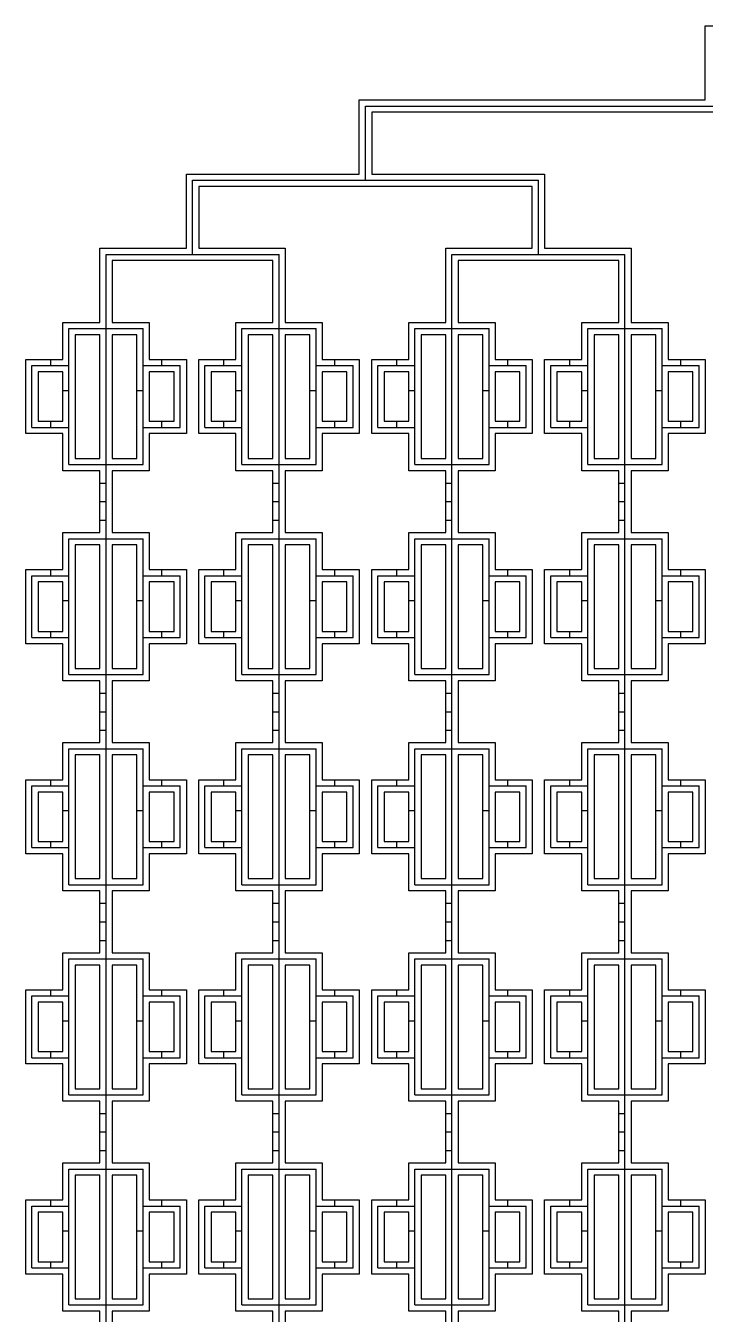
# Model space of a CAD drawing. Extents: x 18762 to 194465, y -118660 to 37026.
# Drawn here: x 18762 to 24262, y 14898 to 25323 of the extents above; entities that cross this region are included whole.
import ezdxf

# ---------------------------------------------------------------- set-up
doc = ezdxf.new("R2010")
doc.units = 13
doc.layers.add('Control 1 - Push up', color=6, linetype='Continuous')
doc.layers.add('Flow', color=5, linetype='Continuous')

msp = doc.modelspace()

# ---------------------------------------------------------------- linework, layer by layer
at = {"layer": 'Control 1 - Push up'}
for p, q in [((21512.498876, 24073.1072), (21512.498876, 24673.1072)), ((21512.498876, 24673.1072), (27112.498876, 24673.1072)), ((20112.498876, 23473.1072), (20112.498876, 24073.1072)), ((20112.498876, 24073.1072), (22912.498876, 24073.1072)), ((22912.498876, 23473.1072), (22912.498876, 24073.1072)), ((19412.498876, 9273.1072), (19412.498876, 23473.1072)), ((19412.498876, 23473.1072), (20812.498876, 23473.1072)), ((20812.498876, 9273.1072), (20812.498876, 23473.1072)), ((22212.498876, 9273.1072), (22212.498876, 23473.1072)), ((22212.498876, 23473.1072), (23612.498876, 23473.1072)), ((23612.498876, 9273.1072), (23612.498876, 23473.1072)), ((19112.498876, 21773.1072), (19112.498876, 22873.1072)), ((19112.498876, 22873.1072), (19712.498876, 22873.1072)), ((19712.498876, 21773.1072), (19712.498876, 22873.1072)), ((20512.498876, 21773.1072), (20512.498876, 22873.1072)), ((20512.498876, 22873.1072), (21112.498876, 22873.1072)), ((21112.498876, 21773.1072), (21112.498876, 22873.1072)), ((21912.498876, 21773.1072), (21912.498876, 22873.1072)), ((21912.498876, 22873.1072), (22512.498876, 22873.1072)), ((22512.498876, 21773.1072), (22512.498876, 22873.1072)), ((23312.498876, 21773.1072), (23312.498876, 22873.1072)), ((23312.498876, 22873.1072), (23912.498876, 22873.1072)), ((23912.498876, 21773.1072), (23912.498876, 22873.1072)), ((18962.4989, 22623.1072), (18962.4989, 22573.1072)), ((19862.4989, 22623.1072), (19862.4989, 22573.1072)), ((20362.4989, 22623.1072), (20362.4989, 22573.1072)), ((21262.4989, 22623.1072), (21262.4989, 22573.1072)), ((21762.4989, 22623.1072), (21762.4989, 22573.1072)), ((22662.4989, 22623.1072), (22662.4989, 22573.1072)), ((23162.4989, 22623.1072), (23162.4989, 22573.1072)), ((24062.4989, 22623.1072), (24062.4989, 22573.1072)), ((18812.498876, 22073.1072), (18812.498876, 22573.1072)), ((18812.498876, 22573.1072), (19112.498876, 22573.1072)), ((19712.498876, 22573.1072), (20012.498876, 22573.1072)), ((20012.498876, 22073.1072), (20012.498876, 22573.1072)), ((20212.498876, 22073.1072), (20212.498876, 22573.1072)), ((20212.498876, 22573.1072), (20512.498876, 22573.1072)), ((21112.498876, 22573.1072), (21412.498876, 22573.1072)), ((21412.498876, 22073.1072), (21412.498876, 22573.1072)), ((21612.498876, 22073.1072), (21612.498876, 22573.1072)), ((21612.498876, 22573.1072), (21912.498876, 22573.1072)), ((22512.498876, 22573.1072), (22812.498876, 22573.1072)), ((22812.498876, 22073.1072), (22812.498876, 22573.1072)), ((23012.498876, 22073.1072), (23012.498876, 22573.1072)), ((23012.498876, 22573.1072), (23312.498876, 22573.1072)), ((23912.498876, 22573.1072), (24212.498876, 22573.1072)), ((24212.498876, 22073.1072), (24212.498876, 22573.1072)), ((19062.4989, 22373.1072), (19112.498876, 22373.1072)), ((19662.4989, 22373.1072), (19712.498876, 22373.1072)), ((20462.4989, 22373.1072), (20512.498876, 22373.1072)), ((21062.4989, 22373.1072), (21112.498876, 22373.1072)), ((21862.4989, 22373.1072), (21912.498876, 22373.1072)), ((22462.4989, 22373.1072), (22512.498876, 22373.1072)), ((23262.4989, 22373.1072), (23312.498876, 22373.1072)), ((23862.4989, 22373.1072), (23912.498876, 22373.1072)), ((18962.4989, 22123.1072), (18962.4989, 22073.1072)), ((19862.4989, 22123.1072), (19862.4989, 22073.1072)), ((20362.4989, 22123.1072), (20362.4989, 22073.1072)), ((21262.4989, 22123.1072), (21262.4989, 22073.1072)), ((21762.4989, 22123.1072), (21762.4989, 22073.1072)), ((22662.4989, 22123.1072), (22662.4989, 22073.1072)), ((23162.4989, 22123.1072), (23162.4989, 22073.1072)), ((24062.4989, 22123.1072), (24062.4989, 22073.1072)), ((18812.498876, 22073.1072), (19112.498876, 22073.1072)), ((19712.498876, 22073.1072), (20012.498876, 22073.1072)), ((20212.498876, 22073.1072), (20512.498876, 22073.1072)), ((21112.498876, 22073.1072), (21412.498876, 22073.1072)), ((21612.498876, 22073.1072), (21912.498876, 22073.1072)), ((22512.498876, 22073.1072), (22812.498876, 22073.1072)), ((23012.498876, 22073.1072), (23312.498876, 22073.1072)), ((23912.498876, 22073.1072), (24212.498876, 22073.1072)), ((19112.498876, 21773.1072), (19712.498876, 21773.1072)), ((20512.498876, 21773.1072), (21112.498876, 21773.1072)), ((21912.498876, 21773.1072), (22512.498876, 21773.1072)), ((23312.498876, 21773.1072), (23912.498876, 21773.1072)), ((19362.4989, 21623.1072), (19412.498876, 21623.1072)), ((20762.4989, 21623.1072), (20812.498876, 21623.1072)), ((22162.4989, 21623.1072), (22212.498876, 21623.1072)), ((23562.4989, 21623.1072), (23612.498876, 21623.1072)), ((19362.4989, 21473.1072), (19412.498876, 21473.1072)), ((20762.4989, 21473.1072), (20812.498876, 21473.1072)), ((22162.4989, 21473.1072), (22212.498876, 21473.1072)), ((23562.4989, 21473.1072), (23612.498876, 21473.1072)), ((19362.4989, 21323.1072), (19412.498876, 21323.1072)), ((20762.4989, 21323.1072), (20812.498876, 21323.1072)), ((22162.4989, 21323.1072), (22212.498876, 21323.1072)), ((23562.4989, 21323.1072), (23612.498876, 21323.1072)), ((19112.498876, 20073.1072), (19112.498876, 21173.1072)), ((19112.498876, 21173.1072), (19712.498876, 21173.1072)), ((19712.498876, 20073.1072), (19712.498876, 21173.1072)), ((20512.498876, 20073.1072), (20512.498876, 21173.1072)), ((20512.498876, 21173.1072), (21112.498876, 21173.1072)), ((21112.498876, 20073.1072), (21112.498876, 21173.1072)), ((21912.498876, 20073.1072), (21912.498876, 21173.1072)), ((21912.498876, 21173.1072), (22512.498876, 21173.1072)), ((22512.498876, 20073.1072), (22512.498876, 21173.1072)), ((23312.498876, 20073.1072), (23312.498876, 21173.1072)), ((23312.498876, 21173.1072), (23912.498876, 21173.1072)), ((23912.498876, 20073.1072), (23912.498876, 21173.1072)), ((18812.498876, 20373.1072), (18812.498876, 20873.1072)), ((18812.498876, 20873.1072), (19112.498876, 20873.1072)), ((18962.4989, 20923.1072), (18962.4989, 20873.1072)), ((19712.498876, 20873.1072), (20012.498876, 20873.1072)), ((19862.4989, 20923.1072), (19862.4989, 20873.1072)), ((20012.498876, 20373.1072), (20012.498876, 20873.1072)), ((20212.498876, 20373.1072), (20212.498876, 20873.1072)), ((20212.498876, 20873.1072), (20512.498876, 20873.1072)), ((20362.4989, 20923.1072), (20362.4989, 20873.1072)), ((21112.498876, 20873.1072), (21412.498876, 20873.1072)), ((21262.4989, 20923.1072), (21262.4989, 20873.1072)), ((21412.498876, 20373.1072), (21412.498876, 20873.1072)), ((21612.498876, 20373.1072), (21612.498876, 20873.1072)), ((21612.498876, 20873.1072), (21912.498876, 20873.1072)), ((21762.4989, 20923.1072), (21762.4989, 20873.1072)), ((22512.498876, 20873.1072), (22812.498876, 20873.1072)), ((22662.4989, 20923.1072), (22662.4989, 20873.1072)), ((22812.498876, 20373.1072), (22812.498876, 20873.1072)), ((23012.498876, 20373.1072), (23012.498876, 20873.1072)), ((23012.498876, 20873.1072), (23312.498876, 20873.1072)), ((23162.4989, 20923.1072), (23162.4989, 20873.1072)), ((23912.498876, 20873.1072), (24212.498876, 20873.1072)), ((24062.4989, 20923.1072), (24062.4989, 20873.1072)), ((24212.498876, 20373.1072), (24212.498876, 20873.1072)), ((19062.4989, 20673.1072), (19112.498876, 20673.1072)), ((19662.4989, 20673.1072), (19712.498876, 20673.1072)), ((20462.4989, 20673.1072), (20512.498876, 20673.1072)), ((21062.4989, 20673.1072), (21112.498876, 20673.1072)), ((21862.4989, 20673.1072), (21912.498876, 20673.1072)), ((22462.4989, 20673.1072), (22512.498876, 20673.1072)), ((23262.4989, 20673.1072), (23312.498876, 20673.1072)), ((23862.4989, 20673.1072), (23912.498876, 20673.1072)), ((18812.498876, 20373.1072), (19112.498876, 20373.1072)), ((18962.4989, 20423.1072), (18962.4989, 20373.1072)), ((19712.498876, 20373.1072), (20012.498876, 20373.1072)), ((19862.4989, 20423.1072), (19862.4989, 20373.1072)), ((20212.498876, 20373.1072), (20512.498876, 20373.1072)), ((20362.4989, 20423.1072), (20362.4989, 20373.1072)), ((21112.498876, 20373.1072), (21412.498876, 20373.1072)), ((21262.4989, 20423.1072), (21262.4989, 20373.1072)), ((21612.498876, 20373.1072), (21912.498876, 20373.1072)), ((21762.4989, 20423.1072), (21762.4989, 20373.1072)), ((22512.498876, 20373.1072), (22812.498876, 20373.1072)), ((22662.4989, 20423.1072), (22662.4989, 20373.1072)), ((23012.498876, 20373.1072), (23312.498876, 20373.1072)), ((23162.4989, 20423.1072), (23162.4989, 20373.1072)), ((23912.498876, 20373.1072), (24212.498876, 20373.1072)), ((24062.4989, 20423.1072), (24062.4989, 20373.1072)), ((19112.498876, 20073.1072), (19712.498876, 20073.1072)), ((20512.498876, 20073.1072), (21112.498876, 20073.1072)), ((21912.498876, 20073.1072), (22512.498876, 20073.1072)), ((23312.498876, 20073.1072), (23912.498876, 20073.1072)), ((19362.4989, 19923.1072), (19412.498876, 19923.1072)), ((20762.4989, 19923.1072), (20812.498876, 19923.1072)), ((22162.4989, 19923.1072), (22212.498876, 19923.1072)), ((23562.4989, 19923.1072), (23612.498876, 19923.1072)), ((19362.4989, 19773.1072), (19412.498876, 19773.1072)), ((20762.4989, 19773.1072), (20812.498876, 19773.1072)), ((22162.4989, 19773.1072), (22212.498876, 19773.1072)), ((23562.4989, 19773.1072), (23612.498876, 19773.1072)), ((19362.4989, 19623.1072), (19412.498876, 19623.1072)), ((20762.4989, 19623.1072), (20812.498876, 19623.1072)), ((22162.4989, 19623.1072), (22212.498876, 19623.1072)), ((23562.4989, 19623.1072), (23612.498876, 19623.1072)), ((19112.498876, 18373.1072), (19112.498876, 19473.1072)), ((19112.498876, 19473.1072), (19712.498876, 19473.1072)), ((19712.498876, 18373.1072), (19712.498876, 19473.1072)), ((20512.498876, 18373.1072), (20512.498876, 19473.1072)), ((20512.498876, 19473.1072), (21112.498876, 19473.1072)), ((21112.498876, 18373.1072), (21112.498876, 19473.1072)), ((21912.498876, 18373.1072), (21912.498876, 19473.1072)), ((21912.498876, 19473.1072), (22512.498876, 19473.1072)), ((22512.498876, 18373.1072), (22512.498876, 19473.1072)), ((23312.498876, 18373.1072), (23312.498876, 19473.1072)), ((23312.498876, 19473.1072), (23912.498876, 19473.1072)), ((23912.498876, 18373.1072), (23912.498876, 19473.1072)), ((18962.4989, 19223.1072), (18962.4989, 19173.1072)), ((19862.4989, 19223.1072), (19862.4989, 19173.1072)), ((20362.4989, 19223.1072), (20362.4989, 19173.1072)), ((21262.4989, 19223.1072), (21262.4989, 19173.1072)), ((21762.4989, 19223.1072), (21762.4989, 19173.1072)), ((22662.4989, 19223.1072), (22662.4989, 19173.1072)), ((23162.4989, 19223.1072), (23162.4989, 19173.1072)), ((24062.4989, 19223.1072), (24062.4989, 19173.1072)), ((18812.498876, 18673.1072), (18812.498876, 19173.1072)), ((18812.498876, 19173.1072), (19112.498876, 19173.1072)), ((19712.498876, 19173.1072), (20012.498876, 19173.1072)), ((20012.498876, 18673.1072), (20012.498876, 19173.1072)), ((20212.498876, 18673.1072), (20212.498876, 19173.1072)), ((20212.498876, 19173.1072), (20512.498876, 19173.1072)), ((21112.498876, 19173.1072), (21412.498876, 19173.1072)), ((21412.498876, 18673.1072), (21412.498876, 19173.1072)), ((21612.498876, 18673.1072), (21612.498876, 19173.1072)), ((21612.498876, 19173.1072), (21912.498876, 19173.1072)), ((22512.498876, 19173.1072), (22812.498876, 19173.1072)), ((22812.498876, 18673.1072), (22812.498876, 19173.1072)), ((23012.498876, 18673.1072), (23012.498876, 19173.1072)), ((23012.498876, 19173.1072), (23312.498876, 19173.1072)), ((23912.498876, 19173.1072), (24212.498876, 19173.1072)), ((24212.498876, 18673.1072), (24212.498876, 19173.1072)), ((19062.4989, 18973.1072), (19112.498876, 18973.1072)), ((19662.4989, 18973.1072), (19712.498876, 18973.1072)), ((20462.4989, 18973.1072), (20512.498876, 18973.1072)), ((21062.4989, 18973.1072), (21112.498876, 18973.1072)), ((21862.4989, 18973.1072), (21912.498876, 18973.1072)), ((22462.4989, 18973.1072), (22512.498876, 18973.1072)), ((23262.4989, 18973.1072), (23312.498876, 18973.1072)), ((23862.4989, 18973.1072), (23912.498876, 18973.1072)), ((18812.498876, 18673.1072), (19112.498876, 18673.1072)), ((18962.4989, 18723.1072), (18962.4989, 18673.1072)), ((19712.498876, 18673.1072), (20012.498876, 18673.1072)), ((19862.4989, 18723.1072), (19862.4989, 18673.1072)), ((20212.498876, 18673.1072), (20512.498876, 18673.1072)), ((20362.4989, 18723.1072), (20362.4989, 18673.1072)), ((21112.498876, 18673.1072), (21412.498876, 18673.1072)), ((21262.4989, 18723.1072), (21262.4989, 18673.1072)), ((21612.498876, 18673.1072), (21912.498876, 18673.1072)), ((21762.4989, 18723.1072), (21762.4989, 18673.1072)), ((22512.498876, 18673.1072), (22812.498876, 18673.1072)), ((22662.4989, 18723.1072), (22662.4989, 18673.1072)), ((23012.498876, 18673.1072), (23312.498876, 18673.1072)), ((23162.4989, 18723.1072), (23162.4989, 18673.1072)), ((23912.498876, 18673.1072), (24212.498876, 18673.1072)), ((24062.4989, 18723.1072), (24062.4989, 18673.1072)), ((19112.498876, 18373.1072), (19712.498876, 18373.1072)), ((20512.498876, 18373.1072), (21112.498876, 18373.1072)), ((21912.498876, 18373.1072), (22512.498876, 18373.1072)), ((23312.498876, 18373.1072), (23912.498876, 18373.1072)), ((19362.4989, 18223.1072), (19412.498876, 18223.1072)), ((20762.4989, 18223.1072), (20812.498876, 18223.1072)), ((22162.4989, 18223.1072), (22212.498876, 18223.1072)), ((23562.4989, 18223.1072), (23612.498876, 18223.1072)), ((19362.4989, 18073.1072), (19412.498876, 18073.1072)), ((20762.4989, 18073.1072), (20812.498876, 18073.1072)), ((22162.4989, 18073.1072), (22212.498876, 18073.1072)), ((23562.4989, 18073.1072), (23612.498876, 18073.1072)), ((19362.4989, 17923.1072), (19412.498876, 17923.1072)), ((20762.4989, 17923.1072), (20812.498876, 17923.1072)), ((22162.4989, 17923.1072), (22212.498876, 17923.1072)), ((23562.4989, 17923.1072), (23612.498876, 17923.1072)), ((19112.498876, 16673.1072), (19112.498876, 17773.1072)), ((19112.498876, 17773.1072), (19712.498876, 17773.1072)), ((19712.498876, 16673.1072), (19712.498876, 17773.1072)), ((20512.498876, 16673.1072), (20512.498876, 17773.1072)), ((20512.498876, 17773.1072), (21112.498876, 17773.1072)), ((21112.498876, 16673.1072), (21112.498876, 17773.1072)), ((21912.498876, 16673.1072), (21912.498876, 17773.1072)), ((21912.498876, 17773.1072), (22512.498876, 17773.1072)), ((22512.498876, 16673.1072), (22512.498876, 17773.1072)), ((23312.498876, 16673.1072), (23312.498876, 17773.1072)), ((23312.498876, 17773.1072), (23912.498876, 17773.1072)), ((23912.498876, 16673.1072), (23912.498876, 17773.1072)), ((18962.4989, 17523.1072), (18962.4989, 17473.1072)), ((19862.4989, 17523.1072), (19862.4989, 17473.1072)), ((20362.4989, 17523.1072), (20362.4989, 17473.1072)), ((21262.4989, 17523.1072), (21262.4989, 17473.1072)), ((21762.4989, 17523.1072), (21762.4989, 17473.1072)), ((22662.4989, 17523.1072), (22662.4989, 17473.1072)), ((23162.4989, 17523.1072), (23162.4989, 17473.1072)), ((24062.4989, 17523.1072), (24062.4989, 17473.1072)), ((18812.498876, 16973.1072), (18812.498876, 17473.1072)), ((18812.498876, 17473.1072), (19112.498876, 17473.1072)), ((19712.498876, 17473.1072), (20012.498876, 17473.1072)), ((20012.498876, 16973.1072), (20012.498876, 17473.1072)), ((20212.498876, 16973.1072), (20212.498876, 17473.1072)), ((20212.498876, 17473.1072), (20512.498876, 17473.1072)), ((21112.498876, 17473.1072), (21412.498876, 17473.1072)), ((21412.498876, 16973.1072), (21412.498876, 17473.1072)), ((21612.498876, 16973.1072), (21612.498876, 17473.1072)), ((21612.498876, 17473.1072), (21912.498876, 17473.1072)), ((22512.498876, 17473.1072), (22812.498876, 17473.1072)), ((22812.498876, 16973.1072), (22812.498876, 17473.1072)), ((23012.498876, 16973.1072), (23012.498876, 17473.1072)), ((23012.498876, 17473.1072), (23312.498876, 17473.1072)), ((23912.498876, 17473.1072), (24212.498876, 17473.1072)), ((24212.498876, 16973.1072), (24212.498876, 17473.1072)), ((19062.4989, 17273.1072), (19112.498876, 17273.1072)), ((19662.4989, 17273.1072), (19712.498876, 17273.1072)), ((20462.4989, 17273.1072), (20512.498876, 17273.1072)), ((21062.4989, 17273.1072), (21112.498876, 17273.1072)), ((21862.4989, 17273.1072), (21912.498876, 17273.1072)), ((22462.4989, 17273.1072), (22512.498876, 17273.1072)), ((23262.4989, 17273.1072), (23312.498876, 17273.1072)), ((23862.4989, 17273.1072), (23912.498876, 17273.1072)), ((18962.4989, 17023.1072), (18962.4989, 16973.1072)), ((19862.4989, 17023.1072), (19862.4989, 16973.1072)), ((20362.4989, 17023.1072), (20362.4989, 16973.1072)), ((21262.4989, 17023.1072), (21262.4989, 16973.1072)), ((21762.4989, 17023.1072), (21762.4989, 16973.1072)), ((22662.4989, 17023.1072), (22662.4989, 16973.1072)), ((23162.4989, 17023.1072), (23162.4989, 16973.1072)), ((24062.4989, 17023.1072), (24062.4989, 16973.1072)), ((18812.498876, 16973.1072), (19112.498876, 16973.1072)), ((19712.498876, 16973.1072), (20012.498876, 16973.1072)), ((20212.498876, 16973.1072), (20512.498876, 16973.1072)), ((21112.498876, 16973.1072), (21412.498876, 16973.1072)), ((21612.498876, 16973.1072), (21912.498876, 16973.1072)), ((22512.498876, 16973.1072), (22812.498876, 16973.1072)), ((23012.498876, 16973.1072), (23312.498876, 16973.1072)), ((23912.498876, 16973.1072), (24212.498876, 16973.1072)), ((19112.498876, 16673.1072), (19712.498876, 16673.1072)), ((20512.498876, 16673.1072), (21112.498876, 16673.1072)), ((21912.498876, 16673.1072), (22512.498876, 16673.1072)), ((23312.498876, 16673.1072), (23912.498876, 16673.1072)), ((19362.4989, 16523.1072), (19412.498876, 16523.1072)), ((20762.4989, 16523.1072), (20812.498876, 16523.1072)), ((22162.4989, 16523.1072), (22212.498876, 16523.1072)), ((23562.4989, 16523.1072), (23612.498876, 16523.1072)), ((19362.4989, 16373.1072), (19412.498876, 16373.1072)), ((20762.4989, 16373.1072), (20812.498876, 16373.1072)), ((22162.4989, 16373.1072), (22212.498876, 16373.1072)), ((23562.4989, 16373.1072), (23612.498876, 16373.1072)), ((19362.4989, 16223.1072), (19412.498876, 16223.1072)), ((20762.4989, 16223.1072), (20812.498876, 16223.1072)), ((22162.4989, 16223.1072), (22212.498876, 16223.1072)), ((23562.4989, 16223.1072), (23612.498876, 16223.1072)), ((19112.498876, 14973.1072), (19112.498876, 16073.1072)), ((19112.498876, 16073.1072), (19712.498876, 16073.1072)), ((19712.498876, 14973.1072), (19712.498876, 16073.1072)), ((20512.498876, 14973.1072), (20512.498876, 16073.1072)), ((20512.498876, 16073.1072), (21112.498876, 16073.1072)), ((21112.498876, 14973.1072), (21112.498876, 16073.1072)), ((21912.498876, 14973.1072), (21912.498876, 16073.1072)), ((21912.498876, 16073.1072), (22512.498876, 16073.1072)), ((22512.498876, 14973.1072), (22512.498876, 16073.1072)), ((23312.498876, 14973.1072), (23312.498876, 16073.1072)), ((23312.498876, 16073.1072), (23912.498876, 16073.1072)), ((23912.498876, 14973.1072), (23912.498876, 16073.1072)), ((18812.498876, 15273.1072), (18812.498876, 15773.1072)), ((18812.498876, 15773.1072), (19112.498876, 15773.1072)), ((18962.4989, 15823.1072), (18962.4989, 15773.1072)), ((19712.498876, 15773.1072), (20012.498876, 15773.1072)), ((19862.4989, 15823.1072), (19862.4989, 15773.1072)), ((20012.498876, 15273.1072), (20012.498876, 15773.1072)), ((20212.498876, 15273.1072), (20212.498876, 15773.1072)), ((20212.498876, 15773.1072), (20512.498876, 15773.1072)), ((20362.4989, 15823.1072), (20362.4989, 15773.1072)), ((21112.498876, 15773.1072), (21412.498876, 15773.1072)), ((21262.4989, 15823.1072), (21262.4989, 15773.1072)), ((21412.498876, 15273.1072), (21412.498876, 15773.1072)), ((21612.498876, 15273.1072), (21612.498876, 15773.1072)), ((21612.498876, 15773.1072), (21912.498876, 15773.1072)), ((21762.4989, 15823.1072), (21762.4989, 15773.1072)), ((22512.498876, 15773.1072), (22812.498876, 15773.1072)), ((22662.4989, 15823.1072), (22662.4989, 15773.1072)), ((22812.498876, 15273.1072), (22812.498876, 15773.1072)), ((23012.498876, 15273.1072), (23012.498876, 15773.1072)), ((23012.498876, 15773.1072), (23312.498876, 15773.1072)), ((23162.4989, 15823.1072), (23162.4989, 15773.1072)), ((23912.498876, 15773.1072), (24212.498876, 15773.1072)), ((24062.4989, 15823.1072), (24062.4989, 15773.1072)), ((24212.498876, 15273.1072), (24212.498876, 15773.1072)), ((19062.4989, 15573.1072), (19112.498876, 15573.1072)), ((19662.4989, 15573.1072), (19712.498876, 15573.1072)), ((20462.4989, 15573.1072), (20512.498876, 15573.1072)), ((21062.4989, 15573.1072), (21112.498876, 15573.1072)), ((21862.4989, 15573.1072), (21912.498876, 15573.1072)), ((22462.4989, 15573.1072), (22512.498876, 15573.1072)), ((23262.4989, 15573.1072), (23312.498876, 15573.1072)), ((23862.4989, 15573.1072), (23912.498876, 15573.1072)), ((18812.498876, 15273.1072), (19112.498876, 15273.1072)), ((18962.4989, 15323.1072), (18962.4989, 15273.1072)), ((19712.498876, 15273.1072), (20012.498876, 15273.1072)), ((19862.4989, 15323.1072), (19862.4989, 15273.1072)), ((20212.498876, 15273.1072), (20512.498876, 15273.1072)), ((20362.4989, 15323.1072), (20362.4989, 15273.1072)), ((21112.498876, 15273.1072), (21412.498876, 15273.1072)), ((21262.4989, 15323.1072), (21262.4989, 15273.1072)), ((21612.498876, 15273.1072), (21912.498876, 15273.1072)), ((21762.4989, 15323.1072), (21762.4989, 15273.1072)), ((22512.498876, 15273.1072), (22812.498876, 15273.1072)), ((22662.4989, 15323.1072), (22662.4989, 15273.1072)), ((23012.498876, 15273.1072), (23312.498876, 15273.1072)), ((23162.4989, 15323.1072), (23162.4989, 15273.1072)), ((23912.498876, 15273.1072), (24212.498876, 15273.1072)), ((24062.4989, 15323.1072), (24062.4989, 15273.1072)), ((19112.498876, 14973.1072), (19712.498876, 14973.1072)), ((20512.498876, 14973.1072), (21112.498876, 14973.1072)), ((21912.498876, 14973.1072), (22512.498876, 14973.1072)), ((23312.498876, 14973.1072), (23912.498876, 14973.1072))]:
    msp.add_line(p, q, dxfattribs=at)
at = {"layer": 'Flow'}
for points in [[(19362.498876, 14673.1072), (19362.498876, 14923.1072), (19062.498876, 14923.1072), (19062.498876, 15223.1072), (18762.498876, 15223.1072), (18762.498876, 15823.1072), (19062.498876, 15823.1072), (19062.498876, 16123.1072), (19362.498876, 16123.1072), (19362.498876, 16373.1072), (19362.498876, 16623.1072), (19062.498876, 16623.1072), (19062.498876, 16923.1072), (18762.498876, 16923.1072), (18762.498876, 17523.1072), (19062.498876, 17523.1072), (19062.498876, 17823.1072), (19362.498876, 17823.1072), (19362.498876, 18073.1072), (19362.498876, 18323.1072), (19062.498876, 18323.1072), (19062.498876, 18623.1072), (18762.498876, 18623.1072), (18762.498876, 19223.1072), (19062.498876, 19223.1072), (19062.498876, 19523.1072), (19362.498876, 19523.1072), (19362.498876, 19773.1072), (19362.498876, 20023.1072), (19062.498876, 20023.1072), (19062.498876, 20323.1072), (18762.498876, 20323.1072), (18762.498876, 20923.1072), (19062.498876, 20923.1072), (19062.498876, 21223.1072), (19362.498876, 21223.1072), (19362.498876, 21473.1072), (19362.498876, 21723.1072), (19062.498876, 21723.1072), (19062.498876, 22023.1072), (18762.498876, 22023.1072), (18762.498876, 22623.1072), (19062.498876, 22623.1072), (19062.498876, 22923.1072), (19362.498876, 22923.1072), (19362.498876, 23173.1072), (19362.498876, 23523.1072), (20062.498876, 23523.1072), (20062.498876, 24123.1072), (21462.498876, 24123.1072), (21462.498876, 24723.1072), (24262.498876, 24723.1072), (24262.498876, 25323.1072), (29862.498876, 25323.1072)], [(27062.498876, 24623.1072), (21562.498876, 24623.1072), (21562.498876, 24123.1072), (22962.498876, 24123.1072), (22962.498876, 23523.1072), (23662.498876, 23523.1072), (23662.498876, 23173.1072), (23662.498876, 22923.1072), (23962.498876, 22923.1072), (23962.498876, 22623.1072), (24262.498876, 22623.1072), (24262.498876, 22023.1072), (23962.498876, 22023.1072), (23962.498876, 21723.1072), (23662.498876, 21723.1072), (23662.498876, 21473.1072), (23662.498876, 21223.1072), (23962.498876, 21223.1072), (23962.498876, 20923.1072), (24262.498876, 20923.1072), (24262.498876, 20323.1072), (23962.498876, 20323.1072), (23962.498876, 20023.1072), (23662.498876, 20023.1072), (23662.498876, 19773.1072), (23662.498876, 19523.1072), (23962.498876, 19523.1072), (23962.498876, 19223.1072), (24262.498876, 19223.1072), (24262.498876, 18623.1072), (23962.498876, 18623.1072), (23962.498876, 18323.1072), (23662.498876, 18323.1072), (23662.498876, 18073.1072), (23662.498876, 17823.1072), (23962.498876, 17823.1072), (23962.498876, 17523.1072), (24262.498876, 17523.1072), (24262.498876, 16923.1072), (23962.498876, 16923.1072), (23962.498876, 16623.1072), (23662.498876, 16623.1072), (23662.498876, 16373.1072), (23662.498876, 16123.1072), (23962.498876, 16123.1072), (23962.498876, 15823.1072), (24262.498876, 15823.1072), (24262.498876, 15223.1072), (23962.498876, 15223.1072), (23962.498876, 14923.1072), (23662.498876, 14923.1072), (23662.498876, 14673.1072)], [(22162.498876, 14673.1072), (22162.498876, 14923.1072), (21862.498876, 14923.1072), (21862.498876, 15223.1072), (21562.498876, 15223.1072), (21562.498876, 15823.1072), (21862.498876, 15823.1072), (21862.498876, 16123.1072), (22162.498876, 16123.1072), (22162.498876, 16373.1072), (22162.498876, 16623.1072), (21862.498876, 16623.1072), (21862.498876, 16923.1072), (21562.498876, 16923.1072), (21562.498876, 17523.1072), (21862.498876, 17523.1072), (21862.498876, 17823.1072), (22162.498876, 17823.1072), (22162.498876, 18073.1072), (22162.498876, 18323.1072), (21862.498876, 18323.1072), (21862.498876, 18623.1072), (21562.498876, 18623.1072), (21562.498876, 19223.1072), (21862.498876, 19223.1072), (21862.498876, 19523.1072), (22162.498876, 19523.1072), (22162.498876, 19773.1072), (22162.498876, 20023.1072), (21862.498876, 20023.1072), (21862.498876, 20323.1072), (21562.498876, 20323.1072), (21562.498876, 20923.1072), (21862.498876, 20923.1072), (21862.498876, 21223.1072), (22162.498876, 21223.1072), (22162.498876, 21473.1072), (22162.498876, 21723.1072), (21862.498876, 21723.1072), (21862.498876, 22023.1072), (21562.498876, 22023.1072), (21562.498876, 22623.1072), (21862.498876, 22623.1072), (21862.498876, 22923.1072), (22162.498876, 22923.1072), (22162.498876, 23173.1072), (22162.498876, 23523.1072), (22862.498876, 23523.1072), (22862.498876, 24023.1072), (20162.498876, 24023.1072), (20162.498876, 23523.1072), (20862.498876, 23523.1072), (20862.498876, 23173.1072), (20862.498876, 22923.1072), (21162.498876, 22923.1072), (21162.498876, 22623.1072), (21462.498876, 22623.1072), (21462.498876, 22023.1072), (21162.498876, 22023.1072), (21162.498876, 21723.1072), (20862.498876, 21723.1072), (20862.498876, 21473.1072), (20862.498876, 21223.1072), (21162.498876, 21223.1072), (21162.498876, 20923.1072), (21462.498876, 20923.1072), (21462.498876, 20323.1072), (21162.498876, 20323.1072), (21162.498876, 20023.1072), (20862.498876, 20023.1072), (20862.498876, 19773.1072), (20862.498876, 19523.1072), (21162.498876, 19523.1072), (21162.498876, 19223.1072), (21462.498876, 19223.1072), (21462.498876, 18623.1072), (21162.498876, 18623.1072), (21162.498876, 18323.1072), (20862.498876, 18323.1072), (20862.498876, 18073.1072), (20862.498876, 17823.1072), (21162.498876, 17823.1072), (21162.498876, 17523.1072), (21462.498876, 17523.1072), (21462.498876, 16923.1072), (21162.498876, 16923.1072), (21162.498876, 16623.1072), (20862.498876, 16623.1072), (20862.498876, 16373.1072), (20862.498876, 16123.1072), (21162.498876, 16123.1072), (21162.498876, 15823.1072), (21462.498876, 15823.1072), (21462.498876, 15223.1072), (21162.498876, 15223.1072), (21162.498876, 14923.1072), (20862.498876, 14923.1072), (20862.498876, 14673.1072)], [(20762.498876, 14673.1072), (20762.498876, 14923.1072), (20462.498876, 14923.1072), (20462.498876, 15223.1072), (20162.498876, 15223.1072), (20162.498876, 15823.1072), (20462.498876, 15823.1072), (20462.498876, 16123.1072), (20762.498876, 16123.1072), (20762.498876, 16373.1072), (20762.498876, 16623.1072), (20462.498876, 16623.1072), (20462.498876, 16923.1072), (20162.498876, 16923.1072), (20162.498876, 17523.1072), (20462.498876, 17523.1072), (20462.498876, 17823.1072), (20762.498876, 17823.1072), (20762.498876, 18073.1072), (20762.498876, 18323.1072), (20462.498876, 18323.1072), (20462.498876, 18623.1072), (20162.498876, 18623.1072), (20162.498876, 19223.1072), (20462.498876, 19223.1072), (20462.498876, 19523.1072), (20762.498876, 19523.1072), (20762.498876, 19773.1072), (20762.498876, 20023.1072), (20462.498876, 20023.1072), (20462.498876, 20323.1072), (20162.498876, 20323.1072), (20162.498876, 20923.1072), (20462.498876, 20923.1072), (20462.498876, 21223.1072), (20762.498876, 21223.1072), (20762.498876, 21473.1072), (20762.498876, 21723.1072), (20462.498876, 21723.1072), (20462.498876, 22023.1072), (20162.498876, 22023.1072), (20162.498876, 22623.1072), (20462.498876, 22623.1072), (20462.498876, 22923.1072), (20762.498876, 22923.1072), (20762.498876, 23173.1072), (20762.498876, 23423.1072), (19462.498876, 23423.1072), (19462.498876, 23173.1072), (19462.498876, 22923.1072), (19762.498876, 22923.1072), (19762.498876, 22623.1072), (20062.498876, 22623.1072), (20062.498876, 22023.1072), (19762.498876, 22023.1072), (19762.498876, 21723.1072), (19462.498876, 21723.1072), (19462.498876, 21473.1072), (19462.498876, 21223.1072), (19762.498876, 21223.1072), (19762.498876, 20923.1072), (20062.498876, 20923.1072), (20062.498876, 20323.1072), (19762.498876, 20323.1072), (19762.498876, 20023.1072), (19462.498876, 20023.1072), (19462.498876, 19773.1072), (19462.498876, 19523.1072), (19762.498876, 19523.1072), (19762.498876, 19223.1072), (20062.498876, 19223.1072), (20062.498876, 18623.1072), (19762.498876, 18623.1072), (19762.498876, 18323.1072), (19462.498876, 18323.1072), (19462.498876, 18073.1072), (19462.498876, 17823.1072), (19762.498876, 17823.1072), (19762.498876, 17523.1072), (20062.498876, 17523.1072), (20062.498876, 16923.1072), (19762.498876, 16923.1072), (19762.498876, 16623.1072), (19462.498876, 16623.1072), (19462.498876, 16373.1072), (19462.498876, 16123.1072), (19762.498876, 16123.1072), (19762.498876, 15823.1072), (20062.498876, 15823.1072), (20062.498876, 15223.1072), (19762.498876, 15223.1072), (19762.498876, 14923.1072), (19462.498876, 14923.1072), (19462.498876, 14673.1072)], [(23562.498876, 14673.1072), (23562.498876, 14923.1072), (23262.498876, 14923.1072), (23262.498876, 15223.1072), (22962.498876, 15223.1072), (22962.498876, 15823.1072), (23262.498876, 15823.1072), (23262.498876, 16123.1072), (23562.498876, 16123.1072), (23562.498876, 16373.1072), (23562.498876, 16623.1072), (23262.498876, 16623.1072), (23262.498876, 16923.1072), (22962.498876, 16923.1072), (22962.498876, 17523.1072), (23262.498876, 17523.1072), (23262.498876, 17823.1072), (23562.498876, 17823.1072), (23562.498876, 18073.1072), (23562.498876, 18323.1072), (23262.498876, 18323.1072), (23262.498876, 18623.1072), (22962.498876, 18623.1072), (22962.498876, 19223.1072), (23262.498876, 19223.1072), (23262.498876, 19523.1072), (23562.498876, 19523.1072), (23562.498876, 19773.1072), (23562.498876, 20023.1072), (23262.498876, 20023.1072), (23262.498876, 20323.1072), (22962.498876, 20323.1072), (22962.498876, 20923.1072), (23262.498876, 20923.1072), (23262.498876, 21223.1072), (23562.498876, 21223.1072), (23562.498876, 21473.1072), (23562.498876, 21723.1072), (23262.498876, 21723.1072), (23262.498876, 22023.1072), (22962.498876, 22023.1072), (22962.498876, 22623.1072), (23262.498876, 22623.1072), (23262.498876, 22923.1072), (23562.498876, 22923.1072), (23562.498876, 23173.1072), (23562.498876, 23423.1072), (22262.498876, 23423.1072), (22262.498876, 23173.1072), (22262.498876, 22923.1072), (22562.498876, 22923.1072), (22562.498876, 22623.1072), (22862.498876, 22623.1072), (22862.498876, 22023.1072), (22562.498876, 22023.1072), (22562.498876, 21723.1072), (22262.498876, 21723.1072), (22262.498876, 21473.1072), (22262.498876, 21223.1072), (22562.498876, 21223.1072), (22562.498876, 20923.1072), (22862.498876, 20923.1072), (22862.498876, 20323.1072), (22562.498876, 20323.1072), (22562.498876, 20023.1072), (22262.498876, 20023.1072), (22262.498876, 19773.1072), (22262.498876, 19523.1072), (22562.498876, 19523.1072), (22562.498876, 19223.1072), (22862.498876, 19223.1072), (22862.498876, 18623.1072), (22562.498876, 18623.1072), (22562.498876, 18323.1072), (22262.498876, 18323.1072), (22262.498876, 18073.1072), (22262.498876, 17823.1072), (22562.498876, 17823.1072), (22562.498876, 17523.1072), (22862.498876, 17523.1072), (22862.498876, 16923.1072), (22562.498876, 16923.1072), (22562.498876, 16623.1072), (22262.498876, 16623.1072), (22262.498876, 16373.1072), (22262.498876, 16123.1072), (22562.498876, 16123.1072), (22562.498876, 15823.1072), (22862.498876, 15823.1072), (22862.498876, 15223.1072), (22562.498876, 15223.1072), (22562.498876, 14923.1072), (22262.498876, 14923.1072), (22262.498876, 14673.1072)]]:
    msp.add_lwpolyline(points, dxfattribs=at)
for points in [[(19362.498876, 21823.1072), (19362.498876, 22823.1072), (19162.498876, 22823.1072), (19162.498876, 21823.1072)], [(19662.498876, 22823.1072), (19462.498876, 22823.1072), (19462.498876, 21823.1072), (19662.498876, 21823.1072)], [(20762.498876, 21823.1072), (20762.498876, 22823.1072), (20562.498876, 22823.1072), (20562.498876, 21823.1072)], [(21062.498876, 22823.1072), (20862.498876, 22823.1072), (20862.498876, 21823.1072), (21062.498876, 21823.1072)], [(22162.498876, 21823.1072), (22162.498876, 22823.1072), (21962.498876, 22823.1072), (21962.498876, 21823.1072)], [(22462.498876, 22823.1072), (22262.498876, 22823.1072), (22262.498876, 21823.1072), (22462.498876, 21823.1072)], [(23562.498876, 21823.1072), (23562.498876, 22823.1072), (23362.498876, 22823.1072), (23362.498876, 21823.1072)], [(23862.498876, 22823.1072), (23662.498876, 22823.1072), (23662.498876, 21823.1072), (23862.498876, 21823.1072)], [(19062.498876, 22123.1072), (19062.498876, 22523.1072), (18862.498876, 22523.1072), (18862.498876, 22123.1072)], [(19962.498876, 22523.1072), (19762.498876, 22523.1072), (19762.498876, 22123.1072), (19962.498876, 22123.1072)], [(20462.498876, 22123.1072), (20462.498876, 22523.1072), (20262.498876, 22523.1072), (20262.498876, 22123.1072)], [(21362.498876, 22523.1072), (21162.498876, 22523.1072), (21162.498876, 22123.1072), (21362.498876, 22123.1072)], [(21862.498876, 22123.1072), (21862.498876, 22523.1072), (21662.498876, 22523.1072), (21662.498876, 22123.1072)], [(22762.498876, 22523.1072), (22562.498876, 22523.1072), (22562.498876, 22123.1072), (22762.498876, 22123.1072)], [(23262.498876, 22123.1072), (23262.498876, 22523.1072), (23062.498876, 22523.1072), (23062.498876, 22123.1072)], [(24162.498876, 22523.1072), (23962.498876, 22523.1072), (23962.498876, 22123.1072), (24162.498876, 22123.1072)], [(19362.498876, 20123.1072), (19362.498876, 21123.1072), (19162.498876, 21123.1072), (19162.498876, 20123.1072)], [(19662.498876, 21123.1072), (19462.498876, 21123.1072), (19462.498876, 20123.1072), (19662.498876, 20123.1072)], [(20762.498876, 20123.1072), (20762.498876, 21123.1072), (20562.498876, 21123.1072), (20562.498876, 20123.1072)], [(21062.498876, 21123.1072), (20862.498876, 21123.1072), (20862.498876, 20123.1072), (21062.498876, 20123.1072)], [(22162.498876, 20123.1072), (22162.498876, 21123.1072), (21962.498876, 21123.1072), (21962.498876, 20123.1072)], [(22462.498876, 21123.1072), (22262.498876, 21123.1072), (22262.498876, 20123.1072), (22462.498876, 20123.1072)], [(23562.498876, 20123.1072), (23562.498876, 21123.1072), (23362.498876, 21123.1072), (23362.498876, 20123.1072)], [(23862.498876, 21123.1072), (23662.498876, 21123.1072), (23662.498876, 20123.1072), (23862.498876, 20123.1072)], [(19062.498876, 20423.1072), (19062.498876, 20823.1072), (18862.498876, 20823.1072), (18862.498876, 20423.1072)], [(19962.498876, 20823.1072), (19762.498876, 20823.1072), (19762.498876, 20423.1072), (19962.498876, 20423.1072)], [(20462.498876, 20423.1072), (20462.498876, 20823.1072), (20262.498876, 20823.1072), (20262.498876, 20423.1072)], [(21362.498876, 20823.1072), (21162.498876, 20823.1072), (21162.498876, 20423.1072), (21362.498876, 20423.1072)], [(21862.498876, 20423.1072), (21862.498876, 20823.1072), (21662.498876, 20823.1072), (21662.498876, 20423.1072)], [(22762.498876, 20823.1072), (22562.498876, 20823.1072), (22562.498876, 20423.1072), (22762.498876, 20423.1072)], [(23262.498876, 20423.1072), (23262.498876, 20823.1072), (23062.498876, 20823.1072), (23062.498876, 20423.1072)], [(24162.498876, 20823.1072), (23962.498876, 20823.1072), (23962.498876, 20423.1072), (24162.498876, 20423.1072)], [(19362.498876, 18423.1072), (19362.498876, 19423.1072), (19162.498876, 19423.1072), (19162.498876, 18423.1072)], [(19662.498876, 19423.1072), (19462.498876, 19423.1072), (19462.498876, 18423.1072), (19662.498876, 18423.1072)], [(20762.498876, 18423.1072), (20762.498876, 19423.1072), (20562.498876, 19423.1072), (20562.498876, 18423.1072)], [(21062.498876, 19423.1072), (20862.498876, 19423.1072), (20862.498876, 18423.1072), (21062.498876, 18423.1072)], [(22162.498876, 18423.1072), (22162.498876, 19423.1072), (21962.498876, 19423.1072), (21962.498876, 18423.1072)], [(22462.498876, 19423.1072), (22262.498876, 19423.1072), (22262.498876, 18423.1072), (22462.498876, 18423.1072)], [(23562.498876, 18423.1072), (23562.498876, 19423.1072), (23362.498876, 19423.1072), (23362.498876, 18423.1072)], [(23862.498876, 19423.1072), (23662.498876, 19423.1072), (23662.498876, 18423.1072), (23862.498876, 18423.1072)], [(19062.498876, 18723.1072), (19062.498876, 19123.1072), (18862.498876, 19123.1072), (18862.498876, 18723.1072)], [(19962.498876, 19123.1072), (19762.498876, 19123.1072), (19762.498876, 18723.1072), (19962.498876, 18723.1072)], [(20462.498876, 18723.1072), (20462.498876, 19123.1072), (20262.498876, 19123.1072), (20262.498876, 18723.1072)], [(21362.498876, 19123.1072), (21162.498876, 19123.1072), (21162.498876, 18723.1072), (21362.498876, 18723.1072)], [(21862.498876, 18723.1072), (21862.498876, 19123.1072), (21662.498876, 19123.1072), (21662.498876, 18723.1072)], [(22762.498876, 19123.1072), (22562.498876, 19123.1072), (22562.498876, 18723.1072), (22762.498876, 18723.1072)], [(23262.498876, 18723.1072), (23262.498876, 19123.1072), (23062.498876, 19123.1072), (23062.498876, 18723.1072)], [(24162.498876, 19123.1072), (23962.498876, 19123.1072), (23962.498876, 18723.1072), (24162.498876, 18723.1072)], [(19362.498876, 16723.1072), (19362.498876, 17723.1072), (19162.498876, 17723.1072), (19162.498876, 16723.1072)], [(19662.498876, 17723.1072), (19462.498876, 17723.1072), (19462.498876, 16723.1072), (19662.498876, 16723.1072)], [(20762.498876, 16723.1072), (20762.498876, 17723.1072), (20562.498876, 17723.1072), (20562.498876, 16723.1072)], [(21062.498876, 17723.1072), (20862.498876, 17723.1072), (20862.498876, 16723.1072), (21062.498876, 16723.1072)], [(22162.498876, 16723.1072), (22162.498876, 17723.1072), (21962.498876, 17723.1072), (21962.498876, 16723.1072)], [(22462.498876, 17723.1072), (22262.498876, 17723.1072), (22262.498876, 16723.1072), (22462.498876, 16723.1072)], [(23562.498876, 16723.1072), (23562.498876, 17723.1072), (23362.498876, 17723.1072), (23362.498876, 16723.1072)], [(23862.498876, 17723.1072), (23662.498876, 17723.1072), (23662.498876, 16723.1072), (23862.498876, 16723.1072)], [(19062.498876, 17023.1072), (19062.498876, 17423.1072), (18862.498876, 17423.1072), (18862.498876, 17023.1072)], [(19962.498876, 17423.1072), (19762.498876, 17423.1072), (19762.498876, 17023.1072), (19962.498876, 17023.1072)], [(20462.498876, 17023.1072), (20462.498876, 17423.1072), (20262.498876, 17423.1072), (20262.498876, 17023.1072)], [(21362.498876, 17423.1072), (21162.498876, 17423.1072), (21162.498876, 17023.1072), (21362.498876, 17023.1072)], [(21862.498876, 17023.1072), (21862.498876, 17423.1072), (21662.498876, 17423.1072), (21662.498876, 17023.1072)], [(22762.498876, 17423.1072), (22562.498876, 17423.1072), (22562.498876, 17023.1072), (22762.498876, 17023.1072)], [(23262.498876, 17023.1072), (23262.498876, 17423.1072), (23062.498876, 17423.1072), (23062.498876, 17023.1072)], [(24162.498876, 17423.1072), (23962.498876, 17423.1072), (23962.498876, 17023.1072), (24162.498876, 17023.1072)], [(19362.498876, 15023.1072), (19362.498876, 16023.1072), (19162.498876, 16023.1072), (19162.498876, 15023.1072)], [(19662.498876, 16023.1072), (19462.498876, 16023.1072), (19462.498876, 15023.1072), (19662.498876, 15023.1072)], [(20762.498876, 15023.1072), (20762.498876, 16023.1072), (20562.498876, 16023.1072), (20562.498876, 15023.1072)], [(21062.498876, 16023.1072), (20862.498876, 16023.1072), (20862.498876, 15023.1072), (21062.498876, 15023.1072)], [(22162.498876, 15023.1072), (22162.498876, 16023.1072), (21962.498876, 16023.1072), (21962.498876, 15023.1072)], [(22462.498876, 16023.1072), (22262.498876, 16023.1072), (22262.498876, 15023.1072), (22462.498876, 15023.1072)], [(23562.498876, 15023.1072), (23562.498876, 16023.1072), (23362.498876, 16023.1072), (23362.498876, 15023.1072)], [(23862.498876, 16023.1072), (23662.498876, 16023.1072), (23662.498876, 15023.1072), (23862.498876, 15023.1072)], [(19062.498876, 15323.1072), (19062.498876, 15723.1072), (18862.498876, 15723.1072), (18862.498876, 15323.1072)], [(19962.498876, 15723.1072), (19762.498876, 15723.1072), (19762.498876, 15323.1072), (19962.498876, 15323.1072)], [(20462.498876, 15323.1072), (20462.498876, 15723.1072), (20262.498876, 15723.1072), (20262.498876, 15323.1072)], [(21362.498876, 15723.1072), (21162.498876, 15723.1072), (21162.498876, 15323.1072), (21362.498876, 15323.1072)], [(21862.498876, 15323.1072), (21862.498876, 15723.1072), (21662.498876, 15723.1072), (21662.498876, 15323.1072)], [(22762.498876, 15723.1072), (22562.498876, 15723.1072), (22562.498876, 15323.1072), (22762.498876, 15323.1072)], [(23262.498876, 15323.1072), (23262.498876, 15723.1072), (23062.498876, 15723.1072), (23062.498876, 15323.1072)], [(24162.498876, 15723.1072), (23962.498876, 15723.1072), (23962.498876, 15323.1072), (24162.498876, 15323.1072)]]:
    msp.add_lwpolyline(points, close=True, dxfattribs=at)

doc.saveas('drawing.dxf')
